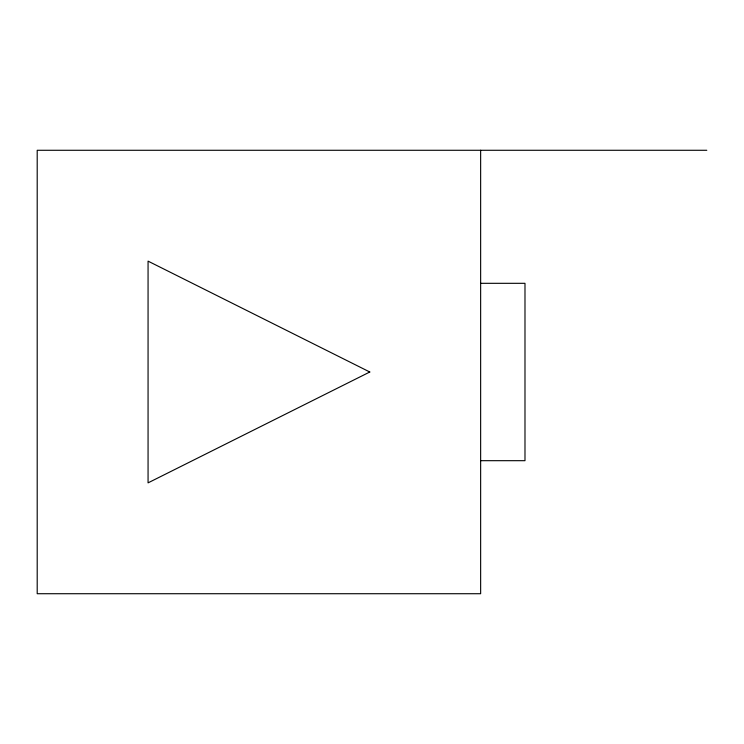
<?xml version="1.0" encoding="UTF-8"?>
<svg xmlns="http://www.w3.org/2000/svg" width="744" height="744" viewBox="0 0 744 744"><rect width="100%" height="100%" fill="white"/><g stroke="black" fill="none" stroke-linecap="round" stroke-linejoin="round"><path stroke-width="1.12" d="M706.8 150.279L37.2 150.279L37.2 593.721L480.643 593.721L480.643 150.279M480.643 283.315L524.985 283.315L524.985 460.685L480.643 460.685M369.787 372L148.065 482.865L148.065 261.135L369.787 372"/></g></svg>
